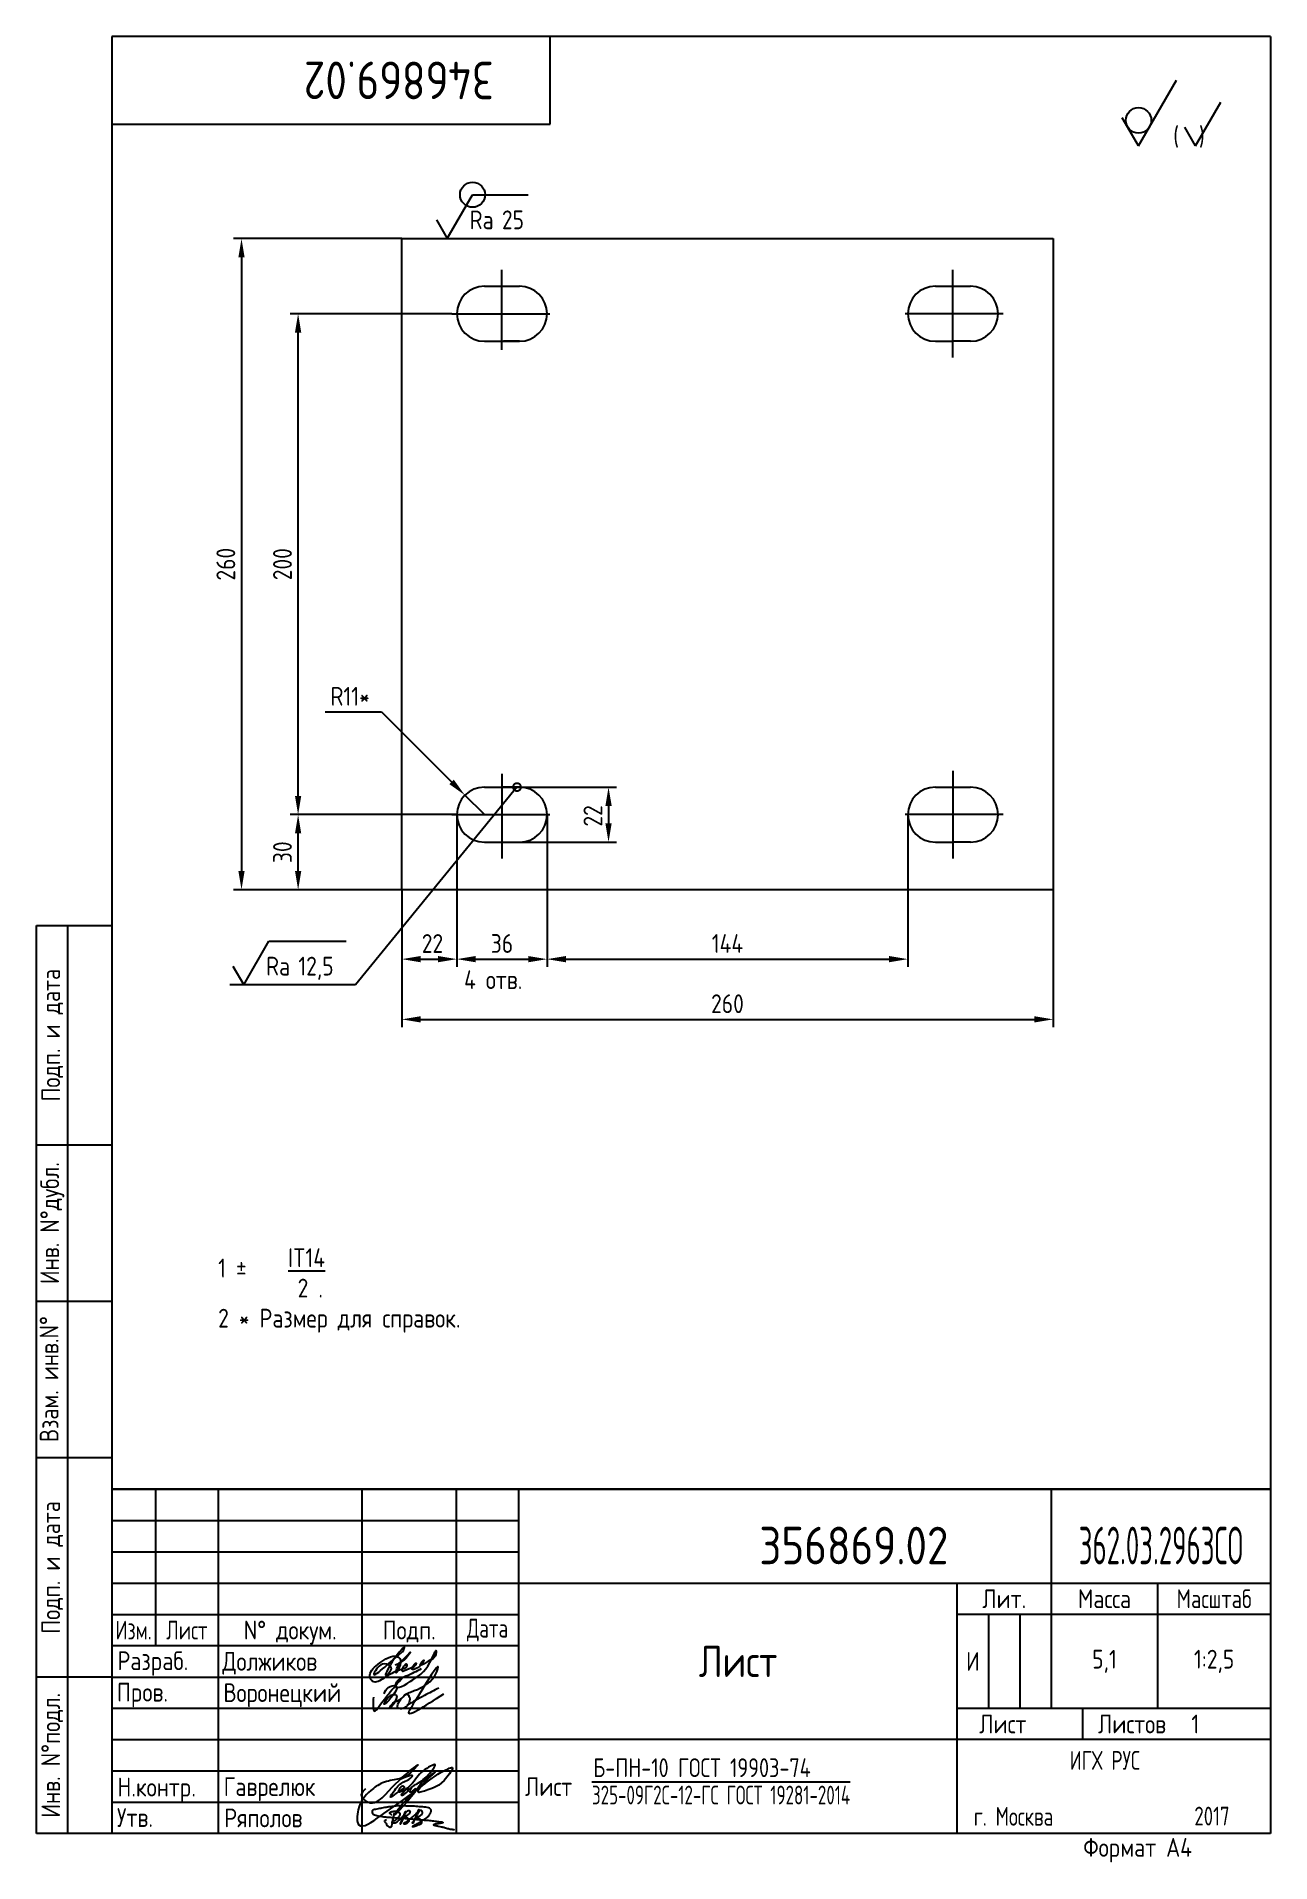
# Paper-space layout 'A4_protect' of a CAD drawing. Header units: millimetres. Extents: x 8 to 205, y 0 to 292.
# The model-space entities are those that its viewports show. They can reach past a viewport. Long polylines and large blocks are cut down to what shows.
import ezdxf
from ezdxf.enums import TextEntityAlignment as Align

# ---------------------------------------------------------------- set-up
doc = ezdxf.new("R2010")
doc.units = ezdxf.units.MM
doc.header["$LTSCALE"] = 5
doc.linetypes.add('CENTER', pattern=[2, 1.25, -0.25, 0.25, -0.25])
for name, color, linetype in [('Bord', 1, 'Continuous'), ('Cen', 5, 'CENTER'), ('Cont', 6, 'Continuous'), ('Dim', 7, 'Continuous'), ('Text', 3, 'Continuous'), ('Textb', 6, 'Continuous'), ('Vporti', 7, 'Continuous')]:
    doc.layers.add(name, color=color, linetype=linetype)
doc.layers.get('Vporti').off()
doc.styles.add('Style1', font='romans.shx', dxfattribs={"width": 0.8})
doc.dimstyles.new('Lin_2.5', dxfattribs={"dimscale": 2.5, "dimtxt": 3, "dimasz": 3, "dimexe": 1.25, "dimexo": 0, "dimgap": 1, "dimtad": 1, "dimtoh": 1, "dimdec": 3, "dimtxsty": 'Style1', "dimcen": 2.5, "dimclrt": 3, "dimadec": 0, "dimazin": 0, "dimtfac": 1, "dimtdec": 3, "dimtmove": 0, "dimatfit": 3, "dimldrblk": 'DOT', "dimfxl": 1, "dimarcsym": 0})
doc.dimstyles.new('Poz_2.5', dxfattribs={"dimscale": 2.5, "dimtxt": 6, "dimasz": 2.5, "dimexe": 1.25, "dimexo": 0, "dimgap": 1, "dimtad": 2, "dimtoh": 1, "dimdec": 0, "dimtxsty": 'Style1', "dimblk": 'DOTSMALL', "dimcen": 2.5, "dimclrt": 6, "dimadec": 0, "dimazin": 0, "dimtfac": 1, "dimtdec": 0, "dimtmove": 0, "dimatfit": 3, "dimldrblk": 'DOTSMALL', "dimfxl": 1, "dimarcsym": 0})
doc.dimstyles.new('Rad_2.5', dxfattribs={"dimscale": 2.5, "dimtxt": 3, "dimasz": 3, "dimexe": 1.25, "dimexo": 0, "dimgap": 1, "dimtad": 1, "dimtoh": 1, "dimdec": 3, "dimrnd": 0.0005, "dimtxsty": 'Style1', "dimcen": 2.5, "dimclrt": 3, "dimadec": 0, "dimazin": 0, "dimtfac": 1, "dimtdec": 3, "dimtmove": 0, "dimatfit": 3, "dimfxl": 1, "dimarcsym": 0})

# ---------------------------------------------------------------- blocks, each defined once
blk = doc.blocks.new('A4')
at = {"layer": 'Bord'}
for p, q in [((20, 55), (85, 55)), ((20, 50), (85, 50)), ((20, 45), (85, 45)), ((160, 40), (160, 25)), ((165, 40), (165, 25)), ((20, 30), (85, 30)), ((20, 25), (85, 25)), ((20, 20), (85, 20)), ((20, 15), (85, 15)), ((20, 10), (85, 10))]:
    blk.add_line(p, q, dxfattribs=at)
at = {"layer": 'Cont'}
for p, q in [((205, 292), (20, 292)), ((20, 292), (20, 5)), ((90, 278), (90, 292)), ((205, 292), (205, 5)), ((20, 278), (90, 278)), ((8, 5), (8, 150)), ((8, 150), (20, 150)), ((13, 5), (13, 150)), ((8, 115), (20, 115)), ((20, 90), (8, 90)), ((20, 65), (8, 65)), ((205, 60), (20, 60)), ((20, 60), (205, 60)), ((27, 60), (27, 35)), ((37, 60), (37, 5)), ((60, 5), (60, 60)), ((75, 60), (75, 5)), ((85, 5), (85, 60)), ((170, 60), (170, 25)), ((85, 45), (205, 45)), ((155, 5), (155, 45)), ((187, 25), (187, 45)), ((20, 40), (85, 40)), ((205, 40), (155, 40)), ((85, 35), (20, 35)), ((20, 30), (8, 30)), ((155, 25), (205, 25)), ((175, 25), (175, 20)), ((205, 20), (85, 20)), ((20, 5), (8, 5)), ((205, 5), (20, 5))]:
    blk.add_line(p, q, dxfattribs=at)
at = {"layer": 'Text', "style": 'Style1', "width": 0.8}
for s, p in [('Подп. и дата', (10.5, 132.5)), ('Инв. N%%dдубл.', (10.5, 102.5)), ('Взам. инв.N%%d ', (10, 78.38)), ('Подп. и дата', (10.5, 47.5)), ('Инв. N%%dподл.', (10.5, 17.5))]:
    blk.add_text(s, height=3, rotation=90, dxfattribs=at).set_placement(p, align=Align.MIDDLE)
at = {"layer": 'Text', "style": 'Style1'}
for s, width, p in [('Лит.', 0.8, (162.5, 42.5)), ('Масса', 0.8, (178.5, 42.5)), ('Масштаб', 0.75, (196, 42.5)), ('Изм.', 0.7, (23.5, 37.5)), ('Лист', 0.7, (32, 37.5)), ('N%%d докум.', 0.8, (48.5, 37.5)), ('Подп.', 0.8, (67.5, 37.5)), ('Лист', 0.8, (162.27, 22.5)), ('Листов', 0.8, (182.9, 22.5))]:
    blk.add_text(s, height=3, dxfattribs=dict(at, width=width)).set_placement(p, align=Align.MIDDLE_CENTER)
at = {"layer": 'Text', "style": 'Style1', "width": 0.7}
for s, p in [('Дата', (80, 37.5)), ('ИГХ РУС', (178.57, 16.69))]:
    blk.add_text(s, height=3, dxfattribs=at).set_placement(p, align=Align.MIDDLE)
at = {"layer": 'Text', "style": 'Style1'}
for s, width, p in [('Разpаб.', 0.8, (20.92, 31.1)), ('Пpов.', 0.8, (20.84, 26.08)), ('Н.контp.', 0.8, (20.92, 10.92)), ('Утв.', 0.8, (20.84, 6.06)), ('г. Москва', 0.7, (157.64, 6.25)), ('Фоpмат А4', 0.8, (175.11, 1.29))]:
    blk.add_text(s, height=3, dxfattribs=dict(at, width=width)).set_placement(p)
for tag, p, width in [('ФИО', (39, 31), 0.8), ('ФИО', (39, 26), 0.8), ('ГОСТ_СОРТАМЕНТА', (98.19, 14), 0.8), ('ФИО', (39, 11), 0.8), ('ФИО', (39, 6), 0.8), ('2017', (192.85, 6.29), 0.7)]:
    blk.add_attdef(tag, p, '', height=3, dxfattribs=dict(at, width=width))
at = {"layer": 'Text', "style": 'Style1', "width": 0.8}
for tag, p in [('И', (157.49, 32.5)), ('700', (178.5, 32.5)), ('1:20', (196, 32.5))]:
    blk.add_attdef(tag, text='', height=3, dxfattribs=at).set_placement(p, align=Align.MIDDLE)
blk.add_attdef('Сборочный_чертеж', text='', height=3, dxfattribs=at).set_placement((120, 21.3), align=Align.CENTER)
for tag, p in [('1', (171.12, 22.5)), ('2', (193, 22.5))]:
    blk.add_attdef(tag, text='', height=3, dxfattribs=at).set_placement(p, align=Align.MIDDLE_CENTER)
blk.add_attdef('ЛИСТ', text='', height=3, dxfattribs=at).set_placement((85.99, 12.5), align=Align.MIDDLE_LEFT)
at = {"layer": 'Text', "style": 'Style1', "width": 0.7}
blk.add_attdef('%%OГОСТ_ТЕХ._ТРЕБОВАНИЙ', text='', height=3, dxfattribs=at).set_placement((98.19, 8), align=Align.BOTTOM_LEFT)
at = {"layer": 'Textb', "style": 'Style1', "width": 0.8}
blk.add_attdef('1234567', (81, 290), '', height=6, rotation=180, dxfattribs=at)
blk.add_attdef('1234567', (123.4, 48), '', height=6, dxfattribs=at)
for tag, height, p in [('123ХЯ', 6, (183.62, 48)), ('НАИМЕНОВАНИЕ', 5, (120, 30))]:
    blk.add_attdef(tag, text='', height=height, dxfattribs=at).set_placement(p, align=Align.CENTER)
blk = doc.blocks.new('sherISO_12')
at = {"layer": 'Cont'}
for q in [(-15, -6.96), (-23.66, -12.96)]:
    blk.add_line((-21.06, -17.46), q, dxfattribs=at)
blk.add_circle((-21.06, -13.39), 2.03, dxfattribs=at)
at = {"layer": 'Text'}
for q in [(-7.92, -10.46), (-13.69, -14.46)]:
    blk.add_line((-11.96, -17.46), q, dxfattribs=at)
at = {"layer": 'Text', "style": 'Style1', "width": 0.8}
blk.add_text('(  )', height=3, dxfattribs=at).set_placement((-15.53, -17.46))
blk = doc.blocks.new('A$C6CF913E7')
at = {"layer": 'Text'}
blk.add_circle((0, 0), 2, dxfattribs=at)
blk = doc.blocks.new('sherISO_07')
at = {"layer": 'Text'}
blk.add_line((4.04, 7), (12.93, 7), dxfattribs=at)
blk.add_lwpolyline([(-1.73, 3), (0, 0), (4.04, 7)], dxfattribs=at)
blk.add_blockref('A$C6CF913E7', (4.04, 7))
at = {"layer": 'Text', "style": 'Style1', "width": 0.8}
blk.add_text('Ra', height=3, dxfattribs=at).set_placement((3.58, 1.5))
blk.add_attdef('25', (8.73, 1.5), '', height=3, dxfattribs=at)
blk = doc.blocks.new('*D13')
at = {"layer": 'Defpoints', "color": 0, "transparency": 16777216}
for p in [(3313.08, -506.34), (3291.08, -536.36), (3313.08, -564.05)]:
    blk.add_point(p, dxfattribs=at)
at = {"layer": 'Dim', "color": 0, "lineweight": -2, "transparency": 16777216}
for p, q in [((3313.08, -506.34), (3313.08, -567.17)), ((3291.08, -536.36), (3291.08, -567.17)), ((3298.58, -564.05), (3305.58, -564.05))]:
    blk.add_line(p, q, dxfattribs=at)
at = {"layer": 'Dim', "color": 0, "transparency": 16777216}
for points in [[(3298.58, -562.8), (3298.58, -565.3), (3291.08, -564.05)], [(3305.58, -562.8), (3305.58, -565.3), (3313.08, -564.05)]]:
    blk.add_solid(points, dxfattribs=at)
at = {"layer": 'Dim', "color": 3, "transparency": 16777216, "insert": (3303.35, -557.8), "char_height": 7.5, "attachment_point": 5, "style": 'Style1'}
blk.add_mtext('22', dxfattribs=at)
blk = doc.blocks.new('_Dot')
at = {"color": 0, "linetype": 'ByBlock', "lineweight": -2}
blk.add_line((-0.5, 0), (-1, 0), dxfattribs=at)
at = {"color": 0, "linetype": 'ByBlock', "const_width": 0.5}
blk.add_lwpolyline([(-0.25, 0, 1), (0.25, 0, 1)], format="xyb", close=True, dxfattribs=at)
blk = doc.blocks.new('*D14')
at = {"layer": 'Defpoints', "color": 0, "transparency": 16777216}
for p in [(3349.08, -506.34), (3493.08, -506.36), (3493.08, -564.05)]:
    blk.add_point(p, dxfattribs=at)
at = {"layer": 'Dim', "color": 0, "lineweight": -2, "transparency": 16777216}
for p, q in [((3349.08, -506.34), (3349.08, -567.17)), ((3493.08, -506.36), (3493.08, -567.17)), ((3356.58, -564.05), (3485.58, -564.05))]:
    blk.add_line(p, q, dxfattribs=at)
at = {"layer": 'Dim', "color": 0, "transparency": 16777216}
for points in [[(3356.58, -562.8), (3356.58, -565.3), (3349.08, -564.05)], [(3485.58, -562.8), (3485.58, -565.3), (3493.08, -564.05)]]:
    blk.add_solid(points, dxfattribs=at)
at = {"layer": 'Dim', "color": 3, "transparency": 16777216, "insert": (3421.08, -557.8), "char_height": 7.5, "attachment_point": 5, "style": 'Style1'}
blk.add_mtext('144', dxfattribs=at)
blk = doc.blocks.new('*D15')
at = {"layer": 'Defpoints', "color": 0, "transparency": 16777216}
for p in [(3313.08, -506.34), (3349.08, -506.36), (3349.08, -564.05)]:
    blk.add_point(p, dxfattribs=at)
at = {"layer": 'Dim', "color": 0, "lineweight": -2, "transparency": 16777216}
for p, q in [((3313.08, -506.34), (3313.08, -567.17)), ((3349.08, -506.36), (3349.08, -567.17)), ((3320.58, -564.05), (3341.58, -564.05))]:
    blk.add_line(p, q, dxfattribs=at)
at = {"layer": 'Dim', "color": 0, "transparency": 16777216}
for points in [[(3320.58, -562.8), (3320.58, -565.3), (3313.08, -564.05)], [(3341.58, -562.8), (3341.58, -565.3), (3349.08, -564.05)]]:
    blk.add_solid(points, dxfattribs=at)
at = {"layer": 'Dim', "color": 3, "transparency": 16777216, "insert": (3331.08, -557.8), "char_height": 7.5, "attachment_point": 5, "style": 'Style1'}
blk.add_mtext('36', dxfattribs=at)
blk = doc.blocks.new('*D16')
at = {"layer": 'Defpoints', "color": 0, "transparency": 16777216}
for p in [(3291.08, -536.36), (3551.08, -536.36), (3551.08, -588.09)]:
    blk.add_point(p, dxfattribs=at)
at = {"layer": 'Dim', "color": 0, "lineweight": -2, "transparency": 16777216}
for p, q in [((3291.08, -536.36), (3291.08, -591.22)), ((3551.08, -536.36), (3551.08, -591.22)), ((3298.58, -588.09), (3543.58, -588.09))]:
    blk.add_line(p, q, dxfattribs=at)
at = {"layer": 'Dim', "color": 0, "transparency": 16777216}
for points in [[(3298.58, -586.84), (3298.58, -589.34), (3291.08, -588.09)], [(3543.58, -586.84), (3543.58, -589.34), (3551.08, -588.09)]]:
    blk.add_solid(points, dxfattribs=at)
at = {"layer": 'Dim', "color": 3, "transparency": 16777216, "insert": (3421.08, -581.84), "char_height": 7.5, "attachment_point": 5, "style": 'Style1'}
blk.add_mtext('260', dxfattribs=at)
blk = doc.blocks.new('*D17')
at = {"layer": 'Defpoints', "color": 0, "transparency": 16777216}
for p in [(3331.08, -495.36), (3331.08, -517.36), (3373.62, -517.36)]:
    blk.add_point(p, dxfattribs=at)
at = {"layer": 'Dim', "color": 0, "lineweight": -2, "transparency": 16777216}
for p, q in [((3331.08, -495.36), (3376.74, -495.36)), ((3373.62, -502.86), (3373.62, -509.86)), ((3331.08, -517.36), (3376.74, -517.36))]:
    blk.add_line(p, q, dxfattribs=at)
at = {"layer": 'Dim', "color": 0, "transparency": 16777216}
for points in [[(3372.37, -502.86), (3374.87, -502.86), (3373.62, -495.36)], [(3372.37, -509.86), (3374.87, -509.86), (3373.62, -517.36)]]:
    blk.add_solid(points, dxfattribs=at)
at = {"layer": 'Dim', "color": 3, "transparency": 16777216, "insert": (3367.37, -506.86), "char_height": 7.5, "attachment_point": 5, "rotation": 90, "style": 'Style1'}
blk.add_mtext('22', dxfattribs=at)
blk = doc.blocks.new('_DotSmall')
at = {"color": 0, "linetype": 'ByBlock', "const_width": 0.5}
blk.add_lwpolyline([(-0.0625, 0, 1), (0.0625, 0, 1)], format="xyb", close=True, dxfattribs=at)
blk = doc.blocks.new('sherISO_01')
at = {"layer": 'Text'}
blk.add_line((4.04, 7), (16.36, 7), dxfattribs=at)
blk.add_lwpolyline([(-1.73, 3), (0, 0), (4.04, 7)], dxfattribs=at)
at = {"layer": 'Text', "style": 'Style1', "width": 0.8}
blk.add_text('Ra', height=3, dxfattribs=at).set_placement((3.58, 1.5))
blk.add_attdef('12,5', (8.73, 1.5), '', height=3, dxfattribs=at)
blk = doc.blocks.new('*D18')
at = {"layer": 'Defpoints', "color": 0, "transparency": 16777216}
for p in [(3249.72, -506.36), (3313.08, -506.36), (3292.44, -536.36)]:
    blk.add_point(p, dxfattribs=at)
at = {"layer": 'Dim', "color": 0, "lineweight": -2, "transparency": 16777216}
for p, q in [((3313.08, -506.36), (3246.59, -506.36)), ((3249.72, -528.86), (3249.72, -513.86)), ((3292.44, -536.36), (3246.59, -536.36))]:
    blk.add_line(p, q, dxfattribs=at)
at = {"layer": 'Dim', "color": 0, "transparency": 16777216}
for points in [[(3248.47, -513.86), (3250.97, -513.86), (3249.72, -506.36)], [(3248.47, -528.86), (3250.97, -528.86), (3249.72, -536.36)]]:
    blk.add_solid(points, dxfattribs=at)
at = {"layer": 'Dim', "color": 3, "transparency": 16777216, "insert": (3243.47, -521.36), "char_height": 7.5, "attachment_point": 5, "rotation": 90, "style": 'Style1'}
blk.add_mtext('30', dxfattribs=at)
blk = doc.blocks.new('*D19')
at = {"layer": 'Defpoints', "color": 0, "transparency": 16777216}
for p in [(3249.72, -306.36), (3311.08, -306.36), (3313.08, -506.36)]:
    blk.add_point(p, dxfattribs=at)
at = {"layer": 'Dim', "color": 0, "lineweight": -2, "transparency": 16777216}
for p, q in [((3311.08, -306.36), (3246.59, -306.36)), ((3249.72, -498.86), (3249.72, -313.86)), ((3313.08, -506.36), (3246.59, -506.36))]:
    blk.add_line(p, q, dxfattribs=at)
at = {"layer": 'Dim', "color": 0, "transparency": 16777216}
for points in [[(3248.47, -313.86), (3250.97, -313.86), (3249.72, -306.36)], [(3248.47, -498.86), (3250.97, -498.86), (3249.72, -506.36)]]:
    blk.add_solid(points, dxfattribs=at)
at = {"layer": 'Dim', "color": 3, "transparency": 16777216, "insert": (3243.47, -406.36), "char_height": 7.5, "attachment_point": 5, "rotation": 90, "style": 'Style1'}
blk.add_mtext('200', dxfattribs=at)
blk = doc.blocks.new('A$C2BCE2A76')
at = {"layer": 'Cont'}
for p, q in [((-7, 11), (7, 11)), ((-7, -11), (0, -11)), ((7, -11), (0, -11))]:
    blk.add_line(p, q, dxfattribs=at)
for centre, start, end in [((-7, 0), 90, 180), ((7, 0), 0, 90), ((-7, 0), 180, 270), ((7, 0), 270, 0)]:
    blk.add_arc(centre, 11, start, end, dxfattribs=at)
blk = doc.blocks.new('*D22')
at = {"layer": 'Defpoints', "color": 0, "transparency": 16777216}
for p in [(3291.08, -276.36), (3227.12, -536.36), (3291.08, -536.36)]:
    blk.add_point(p, dxfattribs=at)
at = {"layer": 'Dim', "color": 0, "lineweight": -2, "transparency": 16777216}
for p, q in [((3291.08, -276.36), (3223.99, -276.36)), ((3227.12, -283.86), (3227.12, -528.86)), ((3291.08, -536.36), (3223.99, -536.36))]:
    blk.add_line(p, q, dxfattribs=at)
at = {"layer": 'Dim', "color": 0, "transparency": 16777216}
for points in [[(3225.87, -283.86), (3228.37, -283.86), (3227.12, -276.36)], [(3225.87, -528.86), (3228.37, -528.86), (3227.12, -536.36)]]:
    blk.add_solid(points, dxfattribs=at)
at = {"layer": 'Dim', "color": 3, "transparency": 16777216, "insert": (3220.87, -406.36), "char_height": 7.5, "attachment_point": 5, "rotation": 90, "style": 'Style1'}
blk.add_mtext('260', dxfattribs=at)
blk = doc.blocks.new('*D23')
at = {"layer": 'Defpoints', "color": 0, "transparency": 16777216}
for p in [(3316.29, -498.59), (3324.08, -506.36)]:
    blk.add_point(p, dxfattribs=at)
at = {"layer": 'Dim', "color": 0, "lineweight": -2, "transparency": 16777216}
for p, q in [((3260.47, -465.34), (3282.97, -465.34)), ((3282.97, -465.34), (3310.98, -493.29)), ((3324.08, -506.36), (3316.29, -498.59))]:
    blk.add_line(p, q, dxfattribs=at)
at = {"layer": 'Dim', "color": 0, "transparency": 16777216}
blk.add_solid([(3311.87, -492.41), (3310.1, -494.18), (3316.29, -498.59)], dxfattribs=at)
at = {"layer": 'Dim', "color": 3, "transparency": 16777216, "insert": (3270.47, -459.09), "char_height": 7.5, "attachment_point": 5, "style": 'Style1'}
blk.add_mtext('R11*', dxfattribs=at)

msp = doc.modelspace()

# ---------------------------------------------------------------- linework, layer by layer
at = {"layer": 'Cen'}
for p, q in [((3331.0789, -320.8134), (3331.0789, -288.8615)), ((3511.0789, -323.8615), (3511.0789, -288.8615)), ((3311.0789, -306.3615), (3351.0789, -306.3615)), ((3313.0789, -306.3615), (3313.0789, -306.3615)), ((3531.0789, -306.3615), (3491.0789, -306.3615)), ((3331.0789, -489.9946), (3331.0789, -523.8615)), ((3331.0789, -489.9946), (3331.0789, -523.8615)), ((3511.0789, -488.8615), (3511.0789, -523.8615)), ((3311.0789, -506.3615), (3351.0789, -506.3615)), ((3311.0789, -506.3615), (3351.0789, -506.3615)), ((3313.0789, -506.3615), (3313.0789, -506.3615)), ((3531.0789, -506.3615), (3491.0789, -506.3615))]:
    msp.add_line(p, q, dxfattribs=at)
at = {"layer": 'Cont'}
for p, q in [((3291.0789, -536.3615), (3291.0789, -276.3615)), ((3291.0789, -276.3615), (3551.0789, -276.3615)), ((3551.0789, -276.3615), (3551.0789, -536.3615)), ((3324.0789, -295.3615), (3338.0789, -295.3615)), ((3504.0789, -295.3615), (3518.0789, -295.3615)), ((3324.0789, -317.3615), (3338.0789, -317.3615)), ((3338.0789, -317.3615), (3331.6749, -317.3615)), ((3504.0789, -317.3615), (3511.0789, -317.3615)), ((3518.0789, -317.3615), (3511.0789, -317.3615)), ((3324.0789, -495.3615), (3331.0789, -495.3615)), ((3338.0789, -495.3615), (3331.0789, -495.3615)), ((3324.0789, -517.3615), (3338.0789, -517.3615)), ((3551.0789, -536.3615), (3291.0789, -536.3615))]:
    msp.add_line(p, q, dxfattribs=at)
for centre, start, end in [((3324.0789, -306.3615), 90, 180), ((3338.0789, -306.3615), 0, 90), ((3504.0789, -306.3615), 90, 180), ((3518.0789, -306.3615), 0, 90), ((3324.0789, -306.3615), 180, 270), ((3338.0789, -306.3615), 270, 0), ((3504.0789, -306.3615), 180, 270), ((3518.0789, -306.3615), 270, 0), ((3324.0789, -506.3615), 90, 180), ((3338.0789, -506.3615), 0, 90), ((3324.0789, -506.3615), 180, 270), ((3338.0789, -506.3615), 270, 0)]:
    msp.add_arc(centre, 11, start, end, dxfattribs=at)

# ---------------------------------------------------------------- block references
at = {"xscale": 2.5, "yscale": 2.5, "zscale": 2.5}
msp.add_blockref('sherISO_01', (3227.9891, -574.3297), dxfattribs=at).add_auto_attribs({'12,5': '12,5'})
at = {"layer": 'Cont'}
msp.add_blockref('A$C2BCE2A76', (3511.0789, -506.3615), dxfattribs=at)
at = {"layer": 'Dim', "xscale": 2.5, "yscale": 2.5, "zscale": 2.5}
msp.add_blockref('sherISO_07', (3309.2337, -276.3615), dxfattribs=at).add_auto_attribs({'25': '25'})

# ---------------------------------------------------------------- texts
at = {"color": 3, "style": 'Style1', "width": 0.8}
msp.add_text('4 отв.', height=7.5, dxfattribs=at).set_placement((3315.9632, -576.0026))

# ---------------------------------------------------------------- dimensions: what is measured, and where the dimension line sits
at = {"layer": 'Dim'}
for base, p1, p2, picture, middle in [((3227.1182, -536.3615), (3291.0789, -276.3615), (3291.0789, -536.3615), '*D22', (3220.8682, -406.3615)), ((3249.7169, -306.3615), (3313.0789, -506.3615), (3311.0789, -306.3615), '*D19', (3243.4669, -406.3615)), ((3249.7169, -506.3615), (3292.4387, -536.3615), (3313.0789, -506.3615), '*D18', (3243.4669, -521.3615))]:
    dim = msp.add_linear_dim(base=base, p1=p1, p2=p2, angle=90, dimstyle='Lin_2.5', dxfattribs=at)
    dim.commit()
    dim.dimension.update_dxf_attribs({"geometry": picture, "text_midpoint": middle})
dim = msp.add_radius_dim(center=(3324.0789, -506.3615), mpoint=(3316.2922, -498.5918), text='<>*', dimstyle='Rad_2.5', dxfattribs=at)
dim.commit()
dim.dimension.update_dxf_attribs({"geometry": '*D23', "text_midpoint": (3270.4655, -465.3379), "dimtype": 164})
dim = msp.add_linear_dim(base=(3373.62, -517.3615), p1=(3331.0789, -495.3615), p2=(3331.0789, -517.3615), angle=90, dimstyle='Lin_2.5', dxfattribs=at)
dim.commit()
dim.dimension.update_dxf_attribs({"geometry": '*D17', "text_midpoint": (3373.62, -506.8643), "dimtype": 160})
for base, p1, p2, picture, middle in [((3313.0789, -564.0492), (3291.0789, -536.3615), (3313.0789, -506.3371), '*D13', (3303.3481, -564.0492)), ((3349.0789, -564.0492), (3313.0789, -506.3371), (3349.0789, -506.356), '*D15', (3331.0789, -564.0492))]:
    dim = msp.add_linear_dim(base=base, p1=p1, p2=p2, dimstyle='Lin_2.5', dxfattribs=at)
    dim.commit()
    dim.dimension.update_dxf_attribs({"geometry": picture, "text_midpoint": middle, "dimtype": 160})
for base, p1, p2, picture, middle in [((3493.0789, -564.0492), (3349.0789, -506.3371), (3493.0789, -506.3615), '*D14', (3421.0789, -557.7992)), ((3551.0789, -588.0934), (3291.0789, -536.3615), (3551.0789, -536.3615), '*D16', (3421.0789, -581.8434))]:
    dim = msp.add_linear_dim(base=base, p1=p1, p2=p2, dimstyle='Lin_2.5', dxfattribs=at)
    dim.commit()
    dim.dimension.update_dxf_attribs({"geometry": picture, "text_midpoint": middle})

# ---------------------------------------------------------------- leaders
msp.add_leader([(3337.0789, -495.3615), (3272.5625, -574.3297), (3222.5163, -574.3297)], dimstyle='Poz_2.5', dxfattribs=at)

psp = doc.layouts.new('A4_protect')

# ---------------------------------------------------------------- linework, layer by layer
at = {"layer": 'Cont'}
psp.add_line((205, 292), (205, 5), dxfattribs=at)
at = {"layer": 'Text'}
for points, knots in [([(69.41, 31.32), (68.65, 30.9), (67.33, 30.17), (65.46, 29.59), (65.13, 27.66), (70.06, 30.76), (70.39, 31.37), (71.8, 34.4), (71.77, 32.96), (70.89, 32.83), (68.7, 31.36), (70.02, 33.11), (69.48, 31.6), (66.96, 30.49), (68.85, 32.66), (68.3, 31.46), (67.58, 31.49), (65.71, 30.25), (67.05, 32.51), (67.17, 31.42), (65.26, 30.98), (63.99, 30.14), (61.84, 28.79), (60.79, 30.53), (62.3, 31.94), (63.71, 32.91), (64.99, 33.54), (65.95, 33.13), (66.36, 32.14), (65.06, 29.83), (65.76, 32.11), (66.36, 32.56), (68.01, 34.38), (67.02, 32.92), (66.29, 32.38), (65.48, 31.99), (65.24, 31.87)], [0, 0, 0, 0, 2.703743, 4.672825, 5.02799, 7.955933, 13.437489, 13.883188, 14.189441, 16.413959, 17.478513, 18.47964, 18.959294, 20.910841, 22.003091, 22.470554, 23.533771, 24.710748, 26.01626, 26.201331, 27.488187, 30.382065, 32.258784, 33.069724, 35.439902, 37.010787, 38.612861, 39.32109, 39.818865, 41.83144, 42.782113, 44.494961, 45.867914, 46.467245, 48.290622, 49.101188, 49.101188, 49.101188, 49.101188]), ([(63.76, 30.54), (64.18, 31.45), (64.71, 32.63), (66.98, 35.2), (66.53, 34.04), (65.03, 33.01), (60.82, 28.9), (62.47, 31.64), (63.45, 32.32), (65.01, 31.63), (64.38, 30.82), (63.86, 30.14), (63.69, 30.4), (63.73, 30.49), (63.76, 30.54)], [0, 0, 0, 0, 4.062617, 5.226919, 5.800291, 6.663227, 11.774431, 12.938639, 14.11351, 15.354081, 16.396133, 16.918576, 17.03251, 17.182794, 17.182794, 17.182794, 17.182794]), ([(63.49, 27.34), (63.65, 27.72), (63.96, 28.47), (66.47, 29.03), (64.66, 26.58), (63.14, 25.25), (64.19, 27.24), (66.34, 27.32), (63.87, 24.02), (64.93, 26.23), (66.09, 26.12), (67.07, 27.62), (67.91, 26.25), (67.07, 24.91), (65.04, 24.91), (66.62, 27.31), (69.03, 27.98), (71.39, 29.27), (72.89, 33.7), (69.1, 27.16), (66.44, 23.02), (69.91, 25.29), (73.05, 27.34)], [0, 0, 0, 0, 1.213353, 2.399709, 5.497648, 5.861317, 7.611627, 8.43806, 10.837371, 11.583123, 13.461301, 14.534506, 15.162086, 17.217848, 17.944717, 20.123775, 21.948027, 26.460707, 27.144718, 34.52243, 35.159468, 41.304292, 41.304292, 41.304292, 41.304292]), ([(61.8, 26.79), (61.76, 26.34), (61.69, 25.67), (61.85, 24.13), (63.18, 26.03), (64.31, 27.46), (65.69, 29.07), (66.5, 30.01)], [0, 0, 0, 0, 1.523947, 2.237958, 3.351836, 5.856423, 9.374056, 9.374056, 9.374056, 9.374056]), ([(72.23, 28.24), (71.46, 27.85), (69.74, 26.97), (68.07, 26.02), (67.15, 25.49)], [0, 0, 0, 0, 2.587978, 5.77327, 5.77327, 5.77327, 5.77327]), ([(60.54, 12.16), (60.2, 11.85), (59.32, 11.04), (61.71, 9.18), (64.84, 12.44), (66.34, 14.05), (69.23, 16.27), (67.33, 14.19), (65.92, 13.67), (63.22, 13.29), (60.92, 11.62), (59.18, 9.58), (59.04, 5.06), (65.19, 9.43), (68.94, 12.04), (72.23, 14.74), (74.9, 15.87), (72.58, 12.54), (71.29, 12.23), (67.98, 11.16), (70.24, 13.6), (72.31, 15.31), (69.62, 13.51), (68.52, 11.41), (63.73, 6.28), (66.34, 9.76), (69.45, 12.98), (67.32, 11.18), (67.87, 12.51), (69.03, 13.04), (70.22, 13.89), (72.48, 16.74), (68.85, 14.63), (68.56, 13.33), (65.51, 10.73), (67.13, 11.42), (67.73, 12.64), (66.68, 11.86), (65.37, 11.33), (66.43, 12.98), (66.79, 12.26), (65.71, 11.8), (63.91, 10.05), (65.4, 12.29), (66.31, 13.25), (67.47, 13.56), (68.43, 14.6), (67.18, 14.11), (66.14, 13.71)], [0, 0, 0, 0, 1.17994, 3.087717, 5.863103, 12.338328, 12.854096, 14.088578, 16.834551, 19.302558, 21.570562, 25.210018, 27.650956, 31.348291, 40.129863, 44.562748, 45.223917, 46.979401, 51.214655, 52.099288, 55.323111, 56.227801, 58.471865, 60.028126, 65.752911, 68.466223, 71.038525, 71.934922, 72.780229, 73.495807, 76.028152, 77.999346, 80.11892, 83.1954, 85.334448, 86.270878, 87.060466, 88.110212, 88.803314, 89.989889, 90.197567, 90.706974, 92.884587, 94.19917, 96.055742, 97.375783, 97.753899, 99.636325, 99.636325, 99.636325, 99.636325]), ([(64.74, 7.99), (64.69, 8), (64.61, 8.03), (64.51, 8.12), (64.42, 8.19), (64.36, 8.31), (64.44, 8.39), (64.56, 8.46), (64.73, 8.51), (64.93, 8.54), (65.17, 8.57), (65.39, 8.54), (65.62, 8.49), (65.82, 8.4), (66.02, 8.25), (66.03, 8.04), (65.95, 7.88), (65.85, 7.72), (65.74, 7.56), (65.6, 7.4), (65.47, 7.24), (65.32, 7.14), (65.2, 7.04), (65.06, 6.98), (64.92, 6.92), (64.81, 6.86), (64.73, 6.83), (64.69, 6.77), (64.76, 6.72), (64.84, 6.71), (64.97, 6.69), (65.12, 6.69), (65.29, 6.74), (65.49, 6.81), (65.67, 6.96), (65.83, 7.13), (66.01, 7.27), (66.16, 7.43), (66.31, 7.55), (66.41, 7.66), (66.5, 7.76), (66.64, 7.91), (66.76, 8.15), (66.86, 8.3), (66.92, 8.58), (66.8, 8.28), (66.77, 8.06), (66.61, 7.71), (66.52, 7.43), (66.43, 7.19), (66.32, 6.93), (66.24, 6.74), (66.03, 6.39), (66.19, 6.79), (66.28, 7.07), (66.45, 7.36), (66.58, 7.62), (66.65, 7.81), (66.76, 8.02), (66.89, 8.2), (66.97, 8.37), (67.09, 8.5), (67.22, 8.66), (67.42, 8.72), (67.59, 8.65), (67.65, 8.49), (67.6, 8.32), (67.47, 8.13), (67.27, 7.99), (67.12, 7.84), (66.97, 7.78), (66.88, 7.74), (66.69, 7.71), (66.92, 7.69), (67.05, 7.62), (67.22, 7.55), (67.32, 7.41), (67.42, 7.29), (67.46, 7.16), (67.46, 6.99), (67.37, 6.82), (67.2, 6.68), (66.98, 6.56), (66.8, 6.48), (66.59, 6.54), (66.7, 6.72), (66.85, 6.78), (67.02, 6.89), (67.18, 6.98), (67.31, 7.08), (67.43, 7.15), (67.52, 7.23), (67.62, 7.3), (67.72, 7.39), (67.85, 7.49), (68.03, 7.64), (68.22, 7.81), (68.4, 7.99), (68.55, 8.11), (68.69, 8.23), (68.77, 8.36), (68.89, 8.46), (68.99, 8.59), (69.05, 8.7), (69.06, 8.89), (68.91, 8.7), (68.85, 8.56), (68.75, 8.31), (68.67, 8.08), (68.57, 7.84), (68.5, 7.6), (68.4, 7.4), (68.3, 7.17), (68.24, 6.96), (68.17, 6.76), (68.13, 6.65), (67.96, 6.61), (68.19, 6.95), (68.32, 7.16), (68.5, 7.49), (68.62, 7.7), (68.75, 7.94), (68.91, 8.22), (69.04, 8.51), (69.18, 8.69), (69.36, 8.8), (69.52, 8.63), (69.57, 8.43), (69.56, 8.24), (69.51, 8.07), (69.4, 7.95), (69.26, 7.84), (69.1, 7.73), (68.94, 7.65), (68.78, 7.61), (68.68, 7.59), (68.46, 7.6), (68.64, 7.56), (68.72, 7.52), (68.84, 7.5), (68.96, 7.45), (69.09, 7.43), (69.19, 7.34), (69.27, 7.24), (69.35, 7.13), (69.4, 7.01), (69.44, 6.88), (69.45, 6.75), (69.43, 6.61), (69.32, 6.5), (69.17, 6.39), (68.97, 6.35), (68.76, 6.27), (68.54, 6.17), (68.28, 6.1), (68.14, 6.06), (67.99, 6.04), (68.09, 6.2), (68.18, 6.26), (68.39, 6.4), (68.63, 6.5), (68.9, 6.66), (69.12, 6.78), (69.27, 6.85), (69.41, 6.94), (69.56, 7.05), (69.78, 7.2), (70.05, 7.38), (70.31, 7.56), (70.54, 7.74), (70.67, 7.91), (70.8, 8.06), (70.87, 8.22), (70.94, 8.36), (70.99, 8.54), (71.02, 8.75), (70.78, 9.1), (70.24, 9.21), (69.66, 9.25), (69.14, 9.28), (68.63, 9.35), (68.14, 9.37), (67.67, 9.36), (67.24, 9.4), (66.85, 9.4), (66.53, 9.43), (66.22, 9.45), (65.88, 9.43), (65.54, 9.41), (65.18, 9.35), (64.79, 9.29), (64.43, 9.28), (64.1, 9.23), (63.75, 9.14), (63.35, 9.15), (62.95, 8.99), (62.53, 8.97), (62.15, 8.86), (61.82, 8.81), (61.6, 8.67), (61.54, 8.44), (61.59, 8.22), (61.83, 8), (62.16, 7.95), (62.57, 7.82), (63.05, 7.77), (63.5, 7.67), (63.92, 7.63), (64.29, 7.63), (64.68, 7.56), (65.25, 7.55), (65.82, 7.45), (66.48, 7.48), (67.1, 7.38), (67.7, 7.33), (68.3, 7.33), (68.89, 7.24), (69.56, 7.17), (70.21, 7.16), (70.73, 7.08), (71.18, 7.04), (71.6, 7.02), (71.98, 6.94), (72.3, 6.9), (72.58, 6.86), (72.75, 6.85), (72.99, 6.75), (72.75, 6.68), (72.58, 6.64), (72.28, 6.6), (71.94, 6.54), (71.67, 6.53), (71.22, 6.36), (71.79, 6.29), (72.11, 6.21), (72.65, 6.09), (73.18, 5.97), (73.74, 5.77), (74.21, 5.7), (74.55, 5.65), (74.68, 5.63), (74.75, 5.62)], [0, 0, 0, 0, 0.153866, 0.270441, 0.388867, 0.510533, 0.592156, 0.71333, 0.90842, 1.11344, 1.349254, 1.61246, 1.782219, 2.047249, 2.291879, 2.451528, 2.651081, 2.806158, 3.017979, 3.227348, 3.462381, 3.633009, 3.75766, 3.920516, 4.080796, 4.214529, 4.291786, 4.349969, 4.397594, 4.50822, 4.594826, 4.799244, 4.954392, 5.128468, 5.437537, 5.632649, 5.842485, 6.094987, 6.293219, 6.410959, 6.551192, 6.687808, 7.022147, 7.294342, 7.425356, 7.52079, 7.946481, 8.313051, 8.59833, 8.833695, 9.090496, 9.427695, 9.601191, 9.883219, 10.093306, 10.673943, 10.798776, 10.974628, 11.287247, 11.486184, 11.648652, 11.848902, 12.027194, 12.25348, 12.40059, 12.537783, 12.716293, 12.91523, 13.208551, 13.438489, 13.549668, 13.67779, 13.77127, 13.930001, 14.029091, 14.272112, 14.434836, 14.547084, 14.739051, 14.830983, 15.061241, 15.268922, 15.500489, 15.788979, 15.879568, 16.024283, 16.221854, 16.418714, 16.593102, 16.783247, 16.91018, 17.018213, 17.135263, 17.278205, 17.430482, 17.620087, 17.979626, 18.191789, 18.388716, 18.565718, 18.714854, 18.857929, 19.039974, 19.171375, 19.283034, 19.400085, 19.618058, 19.882245, 20.150781, 20.377854, 20.649532, 20.89723, 21.042543, 21.40016, 21.557817, 21.667145, 21.752781, 21.926256, 22.412297, 22.813145, 22.961412, 23.171289, 23.607257, 23.940428, 24.110007, 24.291214, 24.48084, 24.697609, 24.904078, 25.034245, 25.218018, 25.407651, 25.573473, 25.787447, 25.930292, 26.051316, 26.18846, 26.285312, 26.406799, 26.52425, 26.630463, 26.793722, 26.898606, 27.029313, 27.171012, 27.314101, 27.419918, 27.580557, 27.709367, 27.829268, 28.024364, 28.266961, 28.41242, 28.705761, 28.989137, 29.187748, 29.233768, 29.332802, 29.529535, 29.667094, 30.039923, 30.332117, 30.61061, 30.769982, 30.856778, 31.109923, 31.313488, 31.656425, 32.066331, 32.296628, 32.49714, 32.710276, 32.891468, 33.014834, 33.177747, 33.444503, 33.618009, 34.409008, 34.914636, 35.419802, 35.95397, 36.458179, 36.88069, 37.388403, 37.738353, 38.034261, 38.353468, 38.693154, 39.037638, 39.391136, 39.787481, 40.203773, 40.488977, 40.784975, 41.26625, 41.668005, 42.070065, 42.499388, 42.869834, 43.079573, 43.213439, 43.554591, 43.717296, 44.153724, 44.506336, 45.019111, 45.587859, 45.90191, 46.270392, 46.703958, 47.093115, 47.952647, 48.44014, 49.079253, 49.808223, 50.268654, 50.851051, 51.604831, 52.298429, 52.776925, 53.1907, 53.661988, 54.042386, 54.348524, 54.616841, 54.853814, 54.983777, 55.126096, 55.333328, 55.613101, 56.008732, 56.315809, 56.59982, 56.87931, 57.399251, 57.889617, 58.432507, 59.066698, 59.660314, 59.862668, 60.07277, 60.07277, 60.07277, 60.07277]), ([(63.88, 7.15), (63.83, 7.14), (63.74, 7.13), (63.63, 7.1), (63.5, 7), (63.64, 6.87), (63.71, 6.73), (63.83, 6.55), (63.96, 6.34), (64.14, 6.16), (64.28, 6.06), (64.43, 6.02), (64.59, 6.05), (64.71, 6.16), (64.78, 6.41), (64.82, 6.69), (64.88, 7.02), (64.92, 7.29), (64.95, 7.54), (65.04, 7.81), (65.07, 8.05), (65.11, 8.21), (65.13, 8.26)], [0, 0, 0, 0, 0.15847, 0.269731, 0.363591, 0.555514, 0.688037, 0.848606, 1.204359, 1.433632, 1.58673, 1.729549, 1.880686, 2.057874, 2.19169, 2.63505, 2.928153, 3.184121, 3.441863, 3.696117, 4.025873, 4.178055, 4.178055, 4.178055, 4.178055])]:
    psp.add_open_spline(points, degree=3, knots=knots, dxfattribs=at)

# ---------------------------------------------------------------- block references
ref = psp.add_blockref('A4', (0, 0))
ref.add_attrib('ФИО', 'Должиков', (37.67, 31), dxfattribs={"layer": 'Text', "height": 3, "style": 'Style1', "width": 0.8})
ref.add_attrib('ФИО', 'Воронецкий', (37.84, 26), dxfattribs={"layer": 'Text', "height": 3, "style": 'Style1', "width": 0.8})
ref.add_attrib('ФИО', 'Гаврелюк', (37.88, 11), dxfattribs={"layer": 'Text', "height": 3, "style": 'Style1', "width": 0.8})
ref.add_attrib('ФИО', 'Ряполов', (37.97, 6), dxfattribs={"layer": 'Text', "height": 3, "style": 'Style1', "width": 0.8})
ref.add_attrib('123ХЯ', '362.03.2963СО', dxfattribs={"layer": 'Textb', "height": 6, "style": 'Style1', "width": 0.5}).set_placement((187.5, 48), align=Align.CENTER)
ref.add_attrib('1234567', '356869.02', (123.4, 48), dxfattribs={"layer": 'Textb', "height": 6, "style": 'Style1', "width": 0.8})
ref.add_attrib('НАИМЕНОВАНИЕ', 'Лист', dxfattribs={"layer": 'Textb', "height": 5, "style": 'Style1', "width": 0.8}).set_placement((120, 30), align=Align.CENTER)
ref.add_attrib('ЛИСТ', 'Лист', dxfattribs={"layer": 'Text', "height": 3, "style": 'Style1', "width": 0.8}).set_placement((85.99, 12.5), align=Align.MIDDLE_LEFT)
ref.add_attrib('ГОСТ_СОРТАМЕНТА', 'Б-ПН-10 ГОСТ 19903-74', (96.88, 14.02), dxfattribs={"layer": 'Text', "height": 3, "style": 'Style1', "width": 0.75})
ref.add_attrib('%%OГОСТ_ТЕХ._ТРЕБОВАНИЙ', '%%O325-09Г2С-12-ГС ГОСТ 19281-2014', dxfattribs={"layer": 'Text', "height": 3, "style": 'Style1', "width": 0.63}).set_placement((96.68, 8.75), align=Align.BOTTOM_LEFT)
ref.add_attrib('И', 'И', dxfattribs={"layer": 'Text', "height": 3, "style": 'Style1', "width": 0.8}).set_placement((157.49, 32.5), align=Align.MIDDLE)
ref.add_attrib('700', '5,1', dxfattribs={"layer": 'Text', "height": 3, "style": 'Style1', "width": 0.8}).set_placement((178.5, 32.5), align=Align.MIDDLE)
ref.add_attrib('1:20', '1:2,5', dxfattribs={"layer": 'Text', "height": 3, "style": 'Style1', "width": 0.8}).set_placement((196, 32.5), align=Align.MIDDLE)
ref.add_attrib('2', '1', dxfattribs={"layer": 'Text', "height": 3, "style": 'Style1', "width": 0.8}).set_placement((193, 22.5), align=Align.MIDDLE_CENTER)
ref.add_attrib('200', '2017', (192.85, 6.29), dxfattribs={"layer": 'Text', "height": 3, "style": 'Style1', "width": 0.7})
ref.add_attrib('1234567', '346869.02', (81, 288), dxfattribs={"layer": 'Textb', "height": 6, "rotation": 180, "style": 'Style1', "width": 0.8})
psp.add_blockref('sherISO_12', (205, 292))

# ---------------------------------------------------------------- texts
at = {"layer": 'Text', "style": 'Style1', "width": 0.8}
for s, p in [('1 %%p', (37, 93.81)), ('%%uIT14', (48.16, 95.47)), ('2 .', (49.69, 90.62)), ('2 * Размер для справок.', (37, 85.81))]:
    psp.add_text(s, height=3, dxfattribs=at).set_placement(p)

# ---------------------------------------------------------------- viewports
at = {"layer": 'Vporti', "view_target_point": (228.764, 214.1614)}
psp.add_viewport(center=(112.5, 200.45), size=(185, 183.093), view_center_point=(3177.7987, -638.7097), view_height=457.732527, dxfattribs=at)

doc.saveas('drawing.dxf')
